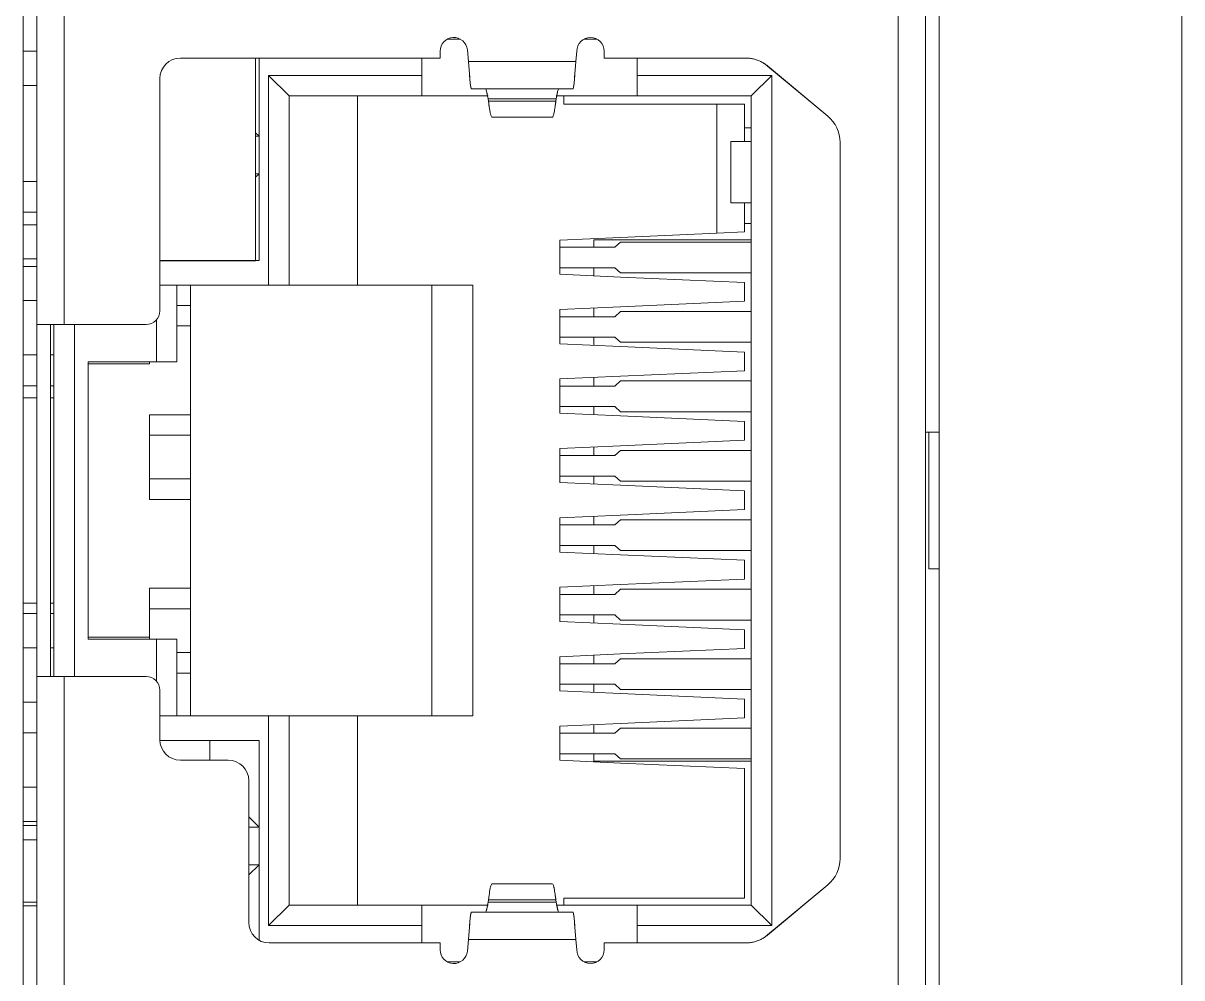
# Model space of a CAD drawing. Header units: millimetres. Extents: x 0 to 900, y 0 to 297.
# Drawn here: x 707.22 to 709.339, y 141.684 to 143.43 of the extents above; entities that cross this region are included whole.
import ezdxf

# ---------------------------------------------------------------- set-up
doc = ezdxf.new("R2010")
doc.units = ezdxf.units.MM

# ---------------------------------------------------------------- blocks, each defined once
blk = doc.blocks.new('DVS-005R00')
at = {"color": 7, "linetype": 'Continuous', "lineweight": 0}
for p, q in [((24.7, 111.5), (24.7, 3.5)), ((7.75, 13.55), (7.75, 72.45)), ((21.15, 72.45), (21.15, 13.55)), ((20.55, 14.25), (20.55, 71.75)), ((20.55, 14.25), (20.55, 71.75)), ((20.95, 71.75), (20.95, 14.25)), ((20.95, 71.75), (20.95, 14.25)), ((7.95, 38.59), (7.95, 47.41)), ((7.95, 38.59), (7.95, 47.41)), ((8.35, 47.41), (8.35, 38.59)), ((8.35, 47.41), (8.35, 38.59)), ((14.144, 42.765), (13.954, 42.765)), ((14.144, 42.765), (13.954, 42.765)), ((16.144, 42.765), (15.955, 42.765)), ((16.144, 42.765), (15.955, 42.765)), ((7.75, 42.59), (7.95, 42.59)), ((7.75, 42.59), (7.95, 42.59)), ((13.849, 42.59), (13.849, 42.49)), ((13.849, 42.59), (13.849, 42.49)), ((14.265, 42.44), (14.249, 42.609)), ((14.265, 42.44), (14.249, 42.609)), ((15.849, 42.59), (15.835, 42.44)), ((15.849, 42.59), (15.835, 42.44)), ((16.249, 42.49), (16.249, 42.59)), ((16.249, 42.49), (16.249, 42.59)), ((13.849, 42.49), (10.05, 42.49)), ((13.849, 42.49), (10.05, 42.49)), ((11.15, 42.49), (11.15, 39.525)), ((11.15, 42.49), (11.15, 39.525)), ((11.2, 39.525), (11.2, 42.49)), ((11.2, 39.525), (11.2, 42.49)), ((13.58, 42.49), (13.58, 42.235)), ((13.58, 42.49), (13.58, 42.235)), ((14.265, 42.44), (14.269, 42.378)), ((14.265, 42.44), (15.835, 42.44)), ((14.269, 42.378), (14.265, 42.44)), ((14.265, 42.44), (15.835, 42.44)), ((14.269, 42.378), (14.282, 42.205)), ((14.278, 42.259), (14.269, 42.378)), ((15.831, 42.378), (15.817, 42.205)), ((15.822, 42.26), (15.831, 42.378)), ((15.831, 42.378), (15.835, 42.44)), ((15.835, 42.44), (15.831, 42.378)), ((18.317, 42.49), (16.249, 42.49)), ((18.319, 42.49), (16.249, 42.49)), ((16.73, 42.235), (16.73, 42.49)), ((16.73, 42.235), (16.73, 42.49)), ((11.34, 42.235), (13.58, 42.235)), ((11.64, 41.935), (11.34, 42.235)), ((11.34, 39.165), (11.34, 42.235)), ((13.58, 42.235), (11.34, 42.235)), ((11.34, 42.235), (11.34, 39.165)), ((11.64, 41.935), (11.34, 42.235)), ((13.58, 41.935), (13.58, 42.235)), ((13.58, 41.935), (13.58, 42.235)), ((16.73, 42.235), (16.73, 41.935)), ((16.73, 42.235), (18.7, 42.235)), ((16.73, 42.235), (16.73, 41.935)), ((18.7, 42.235), (16.73, 42.235)), ((18.7, 42.235), (18.4, 41.935)), ((18.4, 41.935), (18.7, 42.235)), ((19.52, 41.64), (18.639, 42.374)), ((19.52, 41.64), (18.64, 42.373)), ((18.7, 42.235), (18.7, 29.795)), ((18.7, 29.795), (18.7, 42.235)), ((7.95, 42.09), (7.75, 42.09)), ((7.75, 42.09), (7.95, 42.09)), ((9.75, 42.19), (9.75, 38.79)), ((9.75, 42.19), (9.75, 38.79)), ((14.305, 42.045), (14.309, 42.04)), ((14.309, 42.04), (14.305, 42.045)), ((15.791, 42.04), (14.309, 42.04)), ((15.791, 42.04), (14.309, 42.04)), ((15.791, 42.04), (15.795, 42.045)), ((15.795, 42.045), (15.791, 42.04)), ((13.58, 41.935), (11.64, 41.935)), ((11.64, 41.935), (11.64, 39.165)), ((11.64, 41.935), (13.58, 41.935)), ((11.64, 41.935), (11.64, 39.165)), ((12.64, 41.935), (12.64, 39.165)), ((12.64, 41.935), (12.64, 39.165)), ((13.58, 41.935), (14.553, 41.935)), ((13.58, 41.935), (14.553, 41.935)), ((14.518, 42.032), (14.523, 42.023)), ((14.523, 42.023), (14.518, 42.032)), ((14.523, 42.023), (14.53, 42.002)), ((14.545, 41.937), (14.523, 42.023)), ((14.53, 42.002), (14.538, 41.973)), ((14.538, 41.973), (14.545, 41.937)), ((14.545, 41.937), (14.553, 41.894)), ((14.553, 41.894), (14.545, 41.937)), ((14.553, 41.894), (14.557, 41.858)), ((15.547, 41.894), (14.553, 41.894)), ((14.557, 41.858), (14.553, 41.894)), ((15.547, 41.894), (14.553, 41.894)), ((15.542, 41.858), (15.547, 41.894)), ((15.547, 41.894), (15.542, 41.858)), ((15.547, 41.894), (15.555, 41.937)), ((15.547, 41.935), (16.73, 41.935)), ((15.547, 41.935), (16.73, 41.935)), ((15.555, 41.937), (15.562, 41.973)), ((15.562, 41.973), (15.569, 42.002)), ((15.569, 42.002), (15.577, 42.023)), ((15.577, 42.023), (15.582, 42.032)), ((15.582, 42.032), (15.577, 42.023)), ((15.658, 41.915), (15.658, 41.935)), ((15.658, 41.915), (15.658, 41.935)), ((15.658, 41.915), (15.658, 41.815)), ((15.658, 41.915), (15.658, 41.815)), ((18.4, 41.935), (16.73, 41.935)), ((16.73, 41.935), (18.4, 41.935)), ((18.4, 30.095), (18.4, 41.935)), ((18.4, 41.935), (18.4, 30.095)), ((14.557, 41.858), (14.567, 41.785)), ((14.557, 41.858), (15.542, 41.858)), ((14.557, 41.858), (15.542, 41.858)), ((14.57, 41.758), (14.576, 41.723)), ((14.576, 41.723), (14.57, 41.758)), ((14.576, 41.723), (14.581, 41.696)), ((14.581, 41.696), (14.576, 41.723)), ((15.524, 41.723), (15.529, 41.759)), ((15.529, 41.759), (15.524, 41.723)), ((15.542, 41.858), (15.533, 41.784)), ((15.658, 41.815), (17.9, 41.815)), ((15.658, 41.815), (17.9, 41.815)), ((18.3, 41.815), (17.9, 41.815)), ((17.9, 41.815), (17.9, 39.928)), ((17.9, 41.815), (18.3, 41.815)), ((17.9, 41.815), (17.9, 39.928)), ((18.3, 41.27), (18.3, 41.815)), ((18.3, 41.815), (18.3, 41.27)), ((14.586, 41.675), (14.592, 41.652)), ((14.592, 41.652), (14.586, 41.675)), ((14.592, 41.652), (14.595, 41.643)), ((14.595, 41.643), (14.592, 41.652)), ((14.595, 41.643), (14.605, 41.626)), ((14.605, 41.626), (14.595, 41.643)), ((14.605, 41.626), (14.609, 41.624)), ((14.609, 41.624), (14.605, 41.626)), ((15.49, 41.624), (14.609, 41.624)), ((15.49, 41.624), (14.609, 41.624)), ((15.49, 41.624), (15.495, 41.626)), ((15.495, 41.626), (15.49, 41.624)), ((15.495, 41.626), (15.497, 41.628)), ((15.497, 41.628), (15.495, 41.626)), ((15.497, 41.628), (15.505, 41.643)), ((15.505, 41.643), (15.497, 41.628)), ((15.505, 41.643), (15.509, 41.654)), ((15.509, 41.654), (15.505, 41.643)), ((15.509, 41.654), (15.514, 41.675)), ((15.514, 41.675), (15.509, 41.654)), ((15.514, 41.675), (15.519, 41.697)), ((15.519, 41.697), (15.514, 41.675)), ((11.2, 41.345), (11.15, 41.395)), ((11.15, 41.395), (11.2, 41.345)), ((18.4, 41.47), (18.3, 41.47)), ((18.4, 41.47), (18.3, 41.47)), ((11.2, 41.345), (11.15, 41.345)), ((11.2, 41.345), (11.15, 41.345)), ((18.4, 41.27), (18.1, 41.27)), ((18.1, 40.37), (18.1, 41.27)), ((18.1, 40.37), (18.1, 41.27)), ((18.4, 41.27), (18.1, 41.27)), ((19.7, 30.774), (19.7, 41.256)), ((19.7, 30.774), (19.7, 41.256)), ((7.95, 40.685), (7.75, 40.685)), ((7.75, 40.685), (7.95, 40.685)), ((11.15, 40.795), (11.2, 40.795)), ((11.15, 40.745), (11.2, 40.795)), ((11.15, 40.745), (11.2, 40.795)), ((11.15, 40.795), (11.2, 40.795)), ((18.1, 40.37), (18.4, 40.37)), ((18.1, 40.37), (18.4, 40.37)), ((18.3, 39.946), (18.3, 40.37)), ((18.3, 40.37), (18.3, 39.946)), ((7.75, 40.235), (7.95, 40.235)), ((7.95, 40.235), (7.75, 40.235)), ((7.75, 40.05), (7.95, 40.05)), ((7.95, 40.05), (7.75, 40.05)), ((18.3, 40.07), (18.4, 40.07)), ((18.3, 40.07), (18.4, 40.07)), ((16.487, 39.865), (15.6, 39.825)), ((16.487, 39.865), (15.6, 39.825)), ((17.9, 39.928), (16.487, 39.865)), ((17.9, 39.928), (16.487, 39.865)), ((18.3, 39.946), (17.9, 39.928)), ((18.3, 39.946), (17.9, 39.928)), ((15.6, 39.825), (15.6, 39.721)), ((15.6, 39.825), (15.6, 39.721)), ((15.6, 39.721), (16.407, 39.721)), ((15.6, 39.721), (15.6, 39.421)), ((15.6, 39.721), (16.407, 39.721)), ((15.6, 39.721), (15.6, 39.421)), ((16.49, 39.831), (16.1, 39.831)), ((16.1, 39.831), (16.1, 39.721)), ((16.49, 39.831), (16.1, 39.831)), ((16.1, 39.831), (16.1, 39.721)), ((16.407, 39.721), (16.49, 39.796)), ((16.407, 39.721), (16.49, 39.796)), ((18.4, 39.831), (16.49, 39.831)), ((18.4, 39.831), (16.49, 39.831)), ((16.49, 39.796), (18.4, 39.796)), ((18.4, 39.796), (16.49, 39.796)), ((7.95, 39.55), (7.75, 39.55)), ((7.75, 39.55), (7.95, 39.55)), ((9.75, 39.525), (11.15, 39.525)), ((11.15, 39.52), (9.75, 39.52)), ((11.15, 39.525), (11.15, 39.52)), ((11.15, 39.525), (11.2, 39.525)), ((11.15, 39.525), (11.2, 39.525)), ((7.95, 39.44), (7.75, 39.44)), ((7.75, 39.44), (7.95, 39.44)), ((16.407, 39.421), (15.6, 39.421)), ((15.6, 39.421), (15.6, 39.325)), ((16.407, 39.421), (15.6, 39.421)), ((15.6, 39.421), (15.6, 39.325)), ((15.6, 39.325), (16.488, 39.285)), ((15.6, 39.325), (16.488, 39.285)), ((16.1, 39.421), (16.1, 39.303)), ((16.1, 39.421), (16.1, 39.303)), ((16.49, 39.346), (16.407, 39.421)), ((16.49, 39.346), (16.407, 39.421)), ((18.4, 39.346), (16.49, 39.346)), ((16.49, 39.346), (18.4, 39.346)), ((11.34, 39.165), (9.75, 39.165)), ((11.34, 39.165), (9.75, 39.165)), ((10, 39.165), (10, 38.045)), ((10, 38.045), (10, 39.165)), ((10.2, 39.165), (10.2, 32.865)), ((10.2, 39.165), (10.2, 32.865)), ((11.34, 39.165), (11.64, 39.165)), ((11.34, 39.165), (11.64, 39.165)), ((11.64, 39.165), (12.64, 39.165)), ((11.64, 39.165), (12.64, 39.165)), ((14.33, 39.165), (12.64, 39.165)), ((14.33, 39.165), (12.64, 39.165)), ((13.73, 32.865), (13.73, 39.165)), ((13.73, 32.865), (13.73, 39.165)), ((14.33, 39.165), (14.33, 32.865)), ((14.33, 32.865), (14.33, 39.165)), ((16.488, 39.285), (18.3, 39.204)), ((16.488, 39.285), (18.3, 39.204)), ((18.3, 38.93), (18.3, 39.204)), ((18.3, 39.204), (18.3, 38.93)), ((7.75, 38.94), (7.95, 38.94)), ((7.95, 38.94), (7.75, 38.94)), ((10, 38.87), (10.2, 38.87)), ((10, 38.87), (10.2, 38.87)), ((16.487, 38.849), (15.6, 38.809)), ((16.487, 38.849), (15.6, 38.809)), ((16.1, 38.831), (16.1, 38.705)), ((16.1, 38.831), (16.1, 38.705)), ((18.3, 38.93), (16.487, 38.849)), ((18.3, 38.93), (16.487, 38.849)), ((9.7, 38.045), (9.7, 38.659)), ((9.7, 38.659), (9.7, 38.045)), ((15.6, 38.809), (15.6, 38.705)), ((15.6, 38.809), (15.6, 38.705)), ((15.6, 38.705), (16.407, 38.705)), ((15.6, 38.705), (15.6, 38.405)), ((15.6, 38.705), (16.407, 38.705)), ((15.6, 38.705), (15.6, 38.405)), ((16.407, 38.705), (16.49, 38.78)), ((16.407, 38.705), (16.49, 38.78)), ((16.49, 38.78), (18.4, 38.78)), ((18.4, 38.78), (16.49, 38.78)), ((7.95, 38.59), (8.168, 38.59)), ((7.95, 38.59), (7.95, 33.44)), ((7.95, 38.59), (7.95, 33.44)), ((7.95, 38.59), (8.168, 38.59)), ((8.15, 33.44), (8.15, 38.59)), ((8.15, 33.44), (8.15, 38.59)), ((8.168, 38.59), (8.35, 38.59)), ((8.168, 38.59), (8.35, 38.59)), ((8.2, 33.44), (8.2, 38.59)), ((8.2, 38.59), (8.2, 33.44)), ((9.55, 38.59), (8.35, 38.59)), ((9.55, 38.59), (8.35, 38.59)), ((8.5, 38.59), (8.5, 33.44)), ((8.5, 33.44), (8.5, 38.59)), ((10.2, 38.57), (10, 38.57)), ((10.2, 38.57), (10, 38.57)), ((16.407, 38.405), (15.6, 38.405)), ((15.6, 38.405), (15.6, 38.309)), ((16.407, 38.405), (15.6, 38.405)), ((15.6, 38.405), (15.6, 38.309)), ((15.6, 38.309), (16.488, 38.269)), ((15.6, 38.309), (16.488, 38.269)), ((16.1, 38.405), (16.1, 38.287)), ((16.1, 38.405), (16.1, 38.287)), ((16.49, 38.33), (16.407, 38.405)), ((16.49, 38.33), (16.407, 38.405)), ((18.4, 38.33), (16.49, 38.33)), ((16.49, 38.33), (18.4, 38.33)), ((7.95, 38.145), (7.75, 38.145)), ((7.75, 38.145), (7.95, 38.145)), ((8.2, 38.145), (8.15, 38.145)), ((8.15, 38.145), (8.2, 38.145)), ((16.488, 38.269), (18.3, 38.188)), ((16.488, 38.269), (18.3, 38.188)), ((18.3, 37.914), (18.3, 38.188)), ((18.3, 38.188), (18.3, 37.914)), ((9.7, 38.045), (8.7, 38.045)), ((8.7, 38.045), (8.7, 33.985)), ((8.7, 33.985), (8.7, 38.045)), ((9.7, 38.045), (8.7, 38.045)), ((8.704, 38.015), (9.6, 38.015)), ((9.6, 38.015), (8.704, 38.015)), ((9.6, 38.015), (9.6, 38.045)), ((9.6, 38.015), (9.6, 38.045)), ((9.7, 38.045), (10, 38.045)), ((9.7, 38.045), (10, 38.045)), ((16.487, 37.833), (15.6, 37.793)), ((16.487, 37.833), (15.6, 37.793)), ((16.1, 37.815), (16.1, 37.689)), ((16.1, 37.815), (16.1, 37.689)), ((18.3, 37.914), (16.487, 37.833)), ((18.3, 37.914), (16.487, 37.833)), ((7.75, 37.695), (7.95, 37.695)), ((7.95, 37.695), (7.75, 37.695)), ((8.15, 37.695), (8.2, 37.695)), ((8.2, 37.695), (8.15, 37.695)), ((15.6, 37.793), (15.6, 37.689)), ((15.6, 37.793), (15.6, 37.689)), ((15.6, 37.689), (16.407, 37.689)), ((15.6, 37.689), (15.6, 37.389)), ((15.6, 37.689), (16.407, 37.689)), ((15.6, 37.689), (15.6, 37.389)), ((16.407, 37.689), (16.49, 37.764)), ((16.407, 37.689), (16.49, 37.764)), ((16.49, 37.764), (18.4, 37.764)), ((18.4, 37.764), (16.49, 37.764)), ((7.75, 37.515), (7.95, 37.515)), ((7.95, 37.515), (7.75, 37.515)), ((8.15, 37.515), (8.2, 37.515)), ((8.2, 37.515), (8.15, 37.515)), ((16.407, 37.389), (15.6, 37.389)), ((15.6, 37.389), (15.6, 37.293)), ((16.407, 37.389), (15.6, 37.389)), ((15.6, 37.389), (15.6, 37.293)), ((15.6, 37.293), (16.488, 37.253)), ((15.6, 37.293), (16.488, 37.253)), ((16.1, 37.389), (16.1, 37.271)), ((16.1, 37.389), (16.1, 37.271)), ((16.49, 37.314), (16.407, 37.389)), ((16.49, 37.314), (16.407, 37.389)), ((18.4, 37.314), (16.49, 37.314)), ((16.49, 37.314), (18.4, 37.314)), ((9.6, 37.27), (9.6, 36.03)), ((9.6, 37.27), (10.2, 37.27)), ((9.6, 37.27), (9.6, 36.03)), ((10.2, 37.27), (9.6, 37.27)), ((16.488, 37.253), (18.3, 37.172)), ((16.488, 37.253), (18.3, 37.172)), ((18.3, 36.898), (18.3, 37.172)), ((18.3, 37.172), (18.3, 36.898)), ((10.2, 36.97), (9.6, 36.97)), ((9.6, 36.97), (10.2, 36.97)), ((20.997, 37.015), (20.95, 37.015)), ((20.997, 37.015), (21.15, 37.015)), ((20.997, 37.015), (20.997, 35.015)), ((16.487, 36.817), (15.6, 36.777)), ((16.487, 36.817), (15.6, 36.777)), ((16.1, 36.799), (16.1, 36.673)), ((16.1, 36.799), (16.1, 36.673)), ((18.3, 36.898), (16.487, 36.817)), ((18.3, 36.898), (16.487, 36.817)), ((15.6, 36.777), (15.6, 36.673)), ((15.6, 36.777), (15.6, 36.673)), ((15.6, 36.673), (16.407, 36.673)), ((15.6, 36.673), (15.6, 36.373)), ((15.6, 36.673), (16.407, 36.673)), ((15.6, 36.673), (15.6, 36.373)), ((16.407, 36.673), (16.49, 36.748)), ((16.407, 36.673), (16.49, 36.748)), ((16.49, 36.748), (18.4, 36.748)), ((18.4, 36.748), (16.49, 36.748)), ((9.6, 36.33), (10.2, 36.33)), ((9.6, 36.33), (10.2, 36.33)), ((16.407, 36.373), (15.6, 36.373)), ((15.6, 36.373), (15.6, 36.277)), ((16.407, 36.373), (15.6, 36.373)), ((15.6, 36.373), (15.6, 36.277)), ((15.6, 36.277), (16.488, 36.237)), ((15.6, 36.277), (16.488, 36.237)), ((16.1, 36.373), (16.1, 36.255)), ((16.1, 36.373), (16.1, 36.255)), ((16.49, 36.298), (16.407, 36.373)), ((16.49, 36.298), (16.407, 36.373)), ((18.4, 36.298), (16.49, 36.298)), ((16.49, 36.298), (18.4, 36.298)), ((16.488, 36.237), (18.3, 36.156)), ((16.488, 36.237), (18.3, 36.156)), ((18.3, 35.882), (18.3, 36.156)), ((18.3, 36.156), (18.3, 35.882)), ((10.2, 36.03), (9.6, 36.03)), ((9.6, 36.03), (10.2, 36.03)), ((16.487, 35.801), (15.6, 35.761)), ((16.487, 35.801), (15.6, 35.761)), ((16.1, 35.783), (16.1, 35.657)), ((16.1, 35.783), (16.1, 35.657)), ((18.3, 35.882), (16.487, 35.801)), ((18.3, 35.882), (16.487, 35.801)), ((15.6, 35.761), (15.6, 35.657)), ((15.6, 35.761), (15.6, 35.657)), ((15.6, 35.657), (16.407, 35.657)), ((15.6, 35.657), (15.6, 35.357)), ((16.407, 35.657), (15.6, 35.657)), ((15.6, 35.657), (15.6, 35.357)), ((16.407, 35.657), (16.49, 35.732)), ((16.407, 35.657), (16.49, 35.732)), ((16.49, 35.732), (18.4, 35.732)), ((18.4, 35.732), (16.49, 35.732)), ((16.407, 35.357), (15.6, 35.357)), ((15.6, 35.357), (15.6, 35.261)), ((16.407, 35.357), (15.6, 35.357)), ((15.6, 35.357), (15.6, 35.261)), ((15.6, 35.261), (16.488, 35.221)), ((15.6, 35.261), (16.488, 35.221)), ((16.1, 35.357), (16.1, 35.239)), ((16.1, 35.357), (16.1, 35.239)), ((16.49, 35.282), (16.407, 35.357)), ((16.49, 35.282), (16.407, 35.357)), ((18.4, 35.282), (16.49, 35.282)), ((16.49, 35.282), (18.4, 35.282)), ((16.488, 35.221), (18.3, 35.14)), ((16.488, 35.221), (18.3, 35.14)), ((18.3, 34.866), (18.3, 35.14)), ((18.3, 35.14), (18.3, 34.866)), ((21.15, 35.015), (20.997, 35.015)), ((16.487, 34.785), (15.6, 34.745)), ((16.487, 34.785), (15.6, 34.745)), ((16.1, 34.767), (16.1, 34.641)), ((16.1, 34.767), (16.1, 34.641)), ((18.3, 34.866), (16.487, 34.785)), ((18.3, 34.866), (16.487, 34.785)), ((9.6, 34.73), (9.6, 34.015)), ((9.6, 34.73), (10.2, 34.73)), ((9.6, 34.73), (9.6, 34.015)), ((10.2, 34.73), (9.6, 34.73)), ((15.6, 34.745), (15.6, 34.641)), ((15.6, 34.745), (15.6, 34.641)), ((15.6, 34.641), (16.407, 34.641)), ((15.6, 34.641), (15.6, 34.341)), ((15.6, 34.641), (16.407, 34.641)), ((15.6, 34.641), (15.6, 34.341)), ((16.407, 34.641), (16.49, 34.716)), ((16.407, 34.641), (16.49, 34.716)), ((16.49, 34.716), (18.4, 34.716)), ((18.4, 34.716), (16.49, 34.716)), ((7.75, 34.515), (7.95, 34.515)), ((7.95, 34.515), (7.75, 34.515)), ((8.15, 34.515), (8.2, 34.515)), ((8.2, 34.515), (8.15, 34.515)), ((10.2, 34.43), (9.6, 34.43)), ((10.2, 34.43), (9.6, 34.43)), ((7.95, 34.36), (7.75, 34.36)), ((7.75, 34.36), (7.95, 34.36)), ((8.2, 34.36), (8.15, 34.36)), ((8.15, 34.36), (8.2, 34.36)), ((16.407, 34.341), (15.6, 34.341)), ((15.6, 34.341), (15.6, 34.245)), ((16.407, 34.341), (15.6, 34.341)), ((15.6, 34.341), (15.6, 34.245)), ((15.6, 34.245), (16.488, 34.205)), ((15.6, 34.245), (16.488, 34.205)), ((16.1, 34.341), (16.1, 34.223)), ((16.1, 34.341), (16.1, 34.223)), ((16.49, 34.266), (16.407, 34.341)), ((16.49, 34.266), (16.407, 34.341)), ((18.4, 34.266), (16.49, 34.266)), ((16.49, 34.266), (18.4, 34.266)), ((16.488, 34.205), (18.3, 34.124)), ((16.488, 34.205), (18.3, 34.124)), ((18.3, 33.85), (18.3, 34.124)), ((18.3, 34.124), (18.3, 33.85)), ((8.7, 33.985), (9.7, 33.985)), ((8.7, 33.985), (9.7, 33.985)), ((8.704, 34.015), (9.6, 34.015)), ((9.6, 34.015), (8.704, 34.015)), ((9.6, 33.985), (9.6, 34.015)), ((9.6, 33.985), (9.6, 34.015)), ((10, 33.985), (9.7, 33.985)), ((9.7, 33.371), (9.7, 33.985)), ((10, 33.985), (9.7, 33.985)), ((9.7, 33.985), (9.7, 33.371)), ((10, 33.985), (10, 32.865)), ((10, 33.985), (10, 32.865)), ((7.75, 33.86), (7.95, 33.86)), ((7.95, 33.86), (7.75, 33.86)), ((8.15, 33.86), (8.2, 33.86)), ((8.2, 33.86), (8.15, 33.86)), ((10, 33.79), (10.2, 33.79)), ((10.2, 33.79), (10, 33.79)), ((16.487, 33.769), (15.6, 33.729)), ((16.487, 33.769), (15.6, 33.729)), ((16.1, 33.751), (16.1, 33.625)), ((16.1, 33.751), (16.1, 33.625)), ((18.3, 33.85), (16.487, 33.769)), ((18.3, 33.85), (16.487, 33.769)), ((15.6, 33.729), (15.6, 33.625)), ((15.6, 33.729), (15.6, 33.625)), ((15.6, 33.625), (16.407, 33.625)), ((15.6, 33.625), (15.6, 33.325)), ((15.6, 33.625), (16.407, 33.625)), ((15.6, 33.625), (15.6, 33.325)), ((16.407, 33.625), (16.49, 33.7)), ((16.407, 33.625), (16.49, 33.7)), ((16.49, 33.7), (18.4, 33.7)), ((18.4, 33.7), (16.49, 33.7)), ((7.955, 33.44), (7.95, 33.44)), ((7.95, 24.62), (7.95, 33.44)), ((7.95, 24.62), (7.95, 33.44)), ((7.955, 33.44), (7.95, 33.44)), ((7.97, 33.44), (7.955, 33.44)), ((7.97, 33.44), (7.955, 33.44)), ((7.994, 33.44), (7.97, 33.44)), ((7.994, 33.44), (7.97, 33.44)), ((8.027, 33.44), (7.994, 33.44)), ((8.027, 33.44), (7.994, 33.44)), ((8.067, 33.44), (8.027, 33.44)), ((8.067, 33.44), (8.027, 33.44)), ((8.115, 33.44), (8.067, 33.44)), ((8.115, 33.44), (8.067, 33.44)), ((8.168, 33.44), (8.115, 33.44)), ((8.168, 33.44), (8.115, 33.44)), ((8.226, 33.44), (8.168, 33.44)), ((8.226, 33.44), (8.168, 33.44)), ((8.286, 33.44), (8.226, 33.44)), ((8.286, 33.44), (8.226, 33.44)), ((8.35, 33.44), (8.286, 33.44)), ((8.35, 33.44), (8.286, 33.44)), ((9.55, 33.44), (8.35, 33.44)), ((8.35, 33.44), (8.35, 24.62)), ((8.35, 33.44), (9.55, 33.44)), ((8.35, 33.44), (8.35, 24.62)), ((10.2, 33.49), (10, 33.49)), ((10.2, 33.49), (10, 33.49)), ((9.75, 33.24), (9.75, 32.515)), ((9.75, 33.24), (9.75, 32.515)), ((16.407, 33.325), (15.6, 33.325)), ((15.6, 33.325), (15.6, 33.229)), ((16.407, 33.325), (15.6, 33.325)), ((15.6, 33.325), (15.6, 33.229)), ((15.6, 33.229), (16.488, 33.189)), ((15.6, 33.229), (16.488, 33.189)), ((16.1, 33.325), (16.1, 33.207)), ((16.1, 33.325), (16.1, 33.207)), ((16.49, 33.25), (16.407, 33.325)), ((16.49, 33.25), (16.407, 33.325)), ((18.4, 33.25), (16.49, 33.25)), ((16.49, 33.25), (18.4, 33.25)), ((7.95, 33.065), (7.75, 33.065)), ((7.75, 33.065), (7.95, 33.065)), ((16.488, 33.189), (18.3, 33.108)), ((16.488, 33.189), (18.3, 33.108)), ((18.3, 32.834), (18.3, 33.108)), ((18.3, 33.108), (18.3, 32.834)), ((9.75, 32.865), (11.34, 32.865)), ((9.75, 32.865), (11.34, 32.865)), ((11.64, 32.865), (11.34, 32.865)), ((11.34, 29.795), (11.34, 32.865)), ((11.64, 32.865), (11.34, 32.865)), ((11.34, 32.865), (11.34, 29.795)), ((12.64, 32.865), (11.64, 32.865)), ((11.64, 32.865), (11.64, 30.095)), ((11.64, 30.095), (11.64, 32.865)), ((12.64, 32.865), (11.64, 32.865)), ((12.64, 32.865), (14.33, 32.865)), ((12.64, 32.865), (12.64, 30.095)), ((12.64, 30.095), (12.64, 32.865)), ((12.64, 32.865), (14.33, 32.865)), ((16.487, 32.753), (15.6, 32.713)), ((16.487, 32.753), (15.6, 32.713)), ((16.1, 32.735), (16.1, 32.609)), ((16.1, 32.735), (16.1, 32.609)), ((18.3, 32.834), (16.487, 32.753)), ((18.3, 32.834), (16.487, 32.753)), ((7.75, 32.615), (7.95, 32.615)), ((7.95, 32.615), (7.75, 32.615)), ((15.6, 32.713), (15.6, 32.609)), ((15.6, 32.713), (15.6, 32.609)), ((15.6, 32.609), (16.407, 32.609)), ((15.6, 32.609), (15.6, 32.309)), ((15.6, 32.609), (16.407, 32.609)), ((15.6, 32.609), (15.6, 32.309)), ((16.407, 32.609), (16.49, 32.684)), ((16.407, 32.609), (16.49, 32.684)), ((16.49, 32.684), (18.4, 32.684)), ((18.4, 32.684), (16.49, 32.684)), ((11.2, 32.505), (9.75, 32.505)), ((11.2, 32.505), (9.75, 32.505)), ((10.48, 32.215), (10.48, 32.505)), ((10.48, 32.505), (10.48, 32.215)), ((11.2, 29.582), (11.2, 32.505)), ((11.2, 29.582), (11.2, 32.505)), ((10.05, 32.215), (10.75, 32.215)), ((10.75, 32.215), (10.05, 32.215)), ((16.407, 32.309), (15.6, 32.309)), ((15.6, 32.309), (15.6, 32.213)), ((16.407, 32.309), (15.6, 32.309)), ((15.6, 32.309), (15.6, 32.213)), ((15.6, 32.213), (16.488, 32.173)), ((15.6, 32.213), (16.488, 32.173)), ((16.1, 32.309), (16.1, 32.199)), ((16.1, 32.309), (16.1, 32.199)), ((16.49, 32.234), (16.407, 32.309)), ((16.49, 32.234), (16.407, 32.309)), ((18.4, 32.234), (16.49, 32.234)), ((16.49, 32.234), (18.4, 32.234)), ((16.1, 32.199), (16.49, 32.199)), ((16.1, 32.199), (16.49, 32.199)), ((16.488, 32.173), (18.3, 32.092)), ((16.488, 32.173), (18.3, 32.092)), ((16.49, 32.199), (18.4, 32.199)), ((16.49, 32.199), (18.4, 32.199)), ((18.3, 30.195), (18.3, 32.092)), ((18.3, 32.092), (18.3, 30.195)), ((11.05, 31.915), (11.05, 29.84)), ((11.05, 29.84), (11.05, 31.915)), ((7.95, 31.82), (7.75, 31.82)), ((7.75, 31.82), (7.95, 31.82)), ((11.2, 31.235), (11.05, 31.385)), ((11.05, 31.385), (11.2, 31.235)), ((7.75, 31.32), (7.95, 31.32)), ((7.95, 31.32), (7.75, 31.32)), ((7.95, 31.26), (7.75, 31.26)), ((11.2, 31.235), (11.05, 31.235)), ((11.2, 31.235), (11.05, 31.235)), ((7.95, 31.05), (7.75, 31.05)), ((11.2, 30.685), (11.05, 30.535)), ((11.05, 30.685), (11.2, 30.685)), ((11.05, 30.535), (11.2, 30.685)), ((11.05, 30.685), (11.2, 30.685)), ((14.601, 30.399), (14.609, 30.406)), ((14.601, 30.399), (14.609, 30.406)), ((14.609, 30.406), (14.609, 30.406)), ((14.609, 30.406), (15.49, 30.406)), ((14.609, 30.406), (15.49, 30.406)), ((15.499, 30.399), (15.49, 30.406)), ((15.49, 30.406), (15.499, 30.399)), ((15.503, 30.391), (15.499, 30.399)), ((15.499, 30.399), (15.503, 30.391)), ((15.508, 30.379), (15.503, 30.391)), ((15.503, 30.391), (15.508, 30.379)), ((15.513, 30.359), (15.508, 30.379)), ((15.508, 30.379), (15.513, 30.359)), ((15.522, 30.315), (15.516, 30.345)), ((15.516, 30.345), (15.522, 30.315)), ((18.639, 29.656), (19.52, 30.39)), ((18.64, 29.657), (19.52, 30.39)), ((14.557, 30.172), (14.553, 30.136)), ((14.553, 30.136), (14.557, 30.172)), ((14.557, 30.172), (14.566, 30.241)), ((14.557, 30.172), (14.566, 30.241)), ((15.542, 30.172), (14.557, 30.172)), ((15.542, 30.172), (14.557, 30.172)), ((15.532, 30.256), (15.525, 30.299)), ((15.525, 30.299), (15.532, 30.256)), ((15.542, 30.172), (15.534, 30.24)), ((15.547, 30.136), (15.542, 30.172)), ((15.542, 30.172), (15.547, 30.136)), ((18.3, 30.195), (15.658, 30.195)), ((15.658, 30.195), (15.658, 30.115)), ((15.658, 30.195), (15.658, 30.115)), ((18.3, 30.195), (15.658, 30.195)), ((7.95, 30.136), (7.75, 30.136)), ((7.95, 30.085), (7.75, 30.085)), ((11.34, 29.795), (11.64, 30.095)), ((11.64, 30.095), (11.34, 29.795)), ((11.64, 30.095), (13.58, 30.095)), ((13.58, 30.095), (11.64, 30.095)), ((13.58, 29.795), (13.58, 30.095)), ((14.553, 30.095), (13.58, 30.095)), ((13.58, 29.795), (13.58, 30.095)), ((14.553, 30.095), (13.58, 30.095)), ((14.523, 30.007), (14.518, 29.998)), ((14.518, 29.998), (14.523, 30.007)), ((14.53, 30.028), (14.523, 30.007)), ((14.538, 30.057), (14.53, 30.028)), ((14.545, 30.093), (14.538, 30.057)), ((14.553, 30.136), (14.545, 30.093)), ((14.553, 30.136), (15.547, 30.136)), ((14.553, 30.136), (15.547, 30.136)), ((15.555, 30.093), (15.547, 30.136)), ((15.547, 30.136), (15.555, 30.093)), ((16.73, 30.095), (15.547, 30.095)), ((16.73, 30.095), (15.547, 30.095)), ((15.562, 30.057), (15.555, 30.093)), ((15.555, 30.093), (15.577, 30.007)), ((15.569, 30.028), (15.562, 30.057)), ((15.577, 30.007), (15.569, 30.028)), ((15.582, 29.998), (15.577, 30.007)), ((15.577, 30.007), (15.582, 29.998)), ((15.658, 30.115), (15.658, 30.095)), ((15.658, 30.115), (15.658, 30.095)), ((16.73, 30.095), (16.73, 29.795)), ((16.73, 30.095), (18.4, 30.095)), ((16.73, 30.095), (16.73, 29.795)), ((18.4, 30.095), (16.73, 30.095)), ((18.7, 29.795), (18.4, 30.095)), ((18.7, 29.795), (18.4, 30.095)), ((14.309, 29.99), (14.305, 29.985)), ((14.305, 29.985), (14.309, 29.99)), ((14.309, 29.99), (15.791, 29.99)), ((14.309, 29.99), (15.791, 29.99)), ((15.795, 29.985), (15.791, 29.99)), ((15.791, 29.99), (15.795, 29.985)), ((13.58, 29.795), (11.34, 29.795)), ((11.34, 29.795), (13.58, 29.795)), ((13.58, 29.795), (13.58, 29.54)), ((13.58, 29.795), (13.58, 29.54)), ((14.269, 29.652), (14.282, 29.825)), ((14.278, 29.77), (14.269, 29.652)), ((15.831, 29.652), (15.817, 29.825)), ((15.822, 29.771), (15.831, 29.652)), ((16.73, 29.54), (16.73, 29.795)), ((18.7, 29.795), (16.73, 29.795)), ((16.73, 29.54), (16.73, 29.795)), ((16.73, 29.795), (18.7, 29.795)), ((11.35, 29.54), (13.849, 29.54)), ((11.35, 29.54), (13.849, 29.54)), ((13.849, 29.54), (13.849, 29.44)), ((13.849, 29.54), (13.849, 29.44)), ((14.249, 29.421), (14.265, 29.59)), ((14.249, 29.421), (14.265, 29.59)), ((14.269, 29.652), (14.265, 29.59)), ((14.265, 29.59), (14.269, 29.652)), ((15.835, 29.59), (14.265, 29.59)), ((15.835, 29.59), (14.265, 29.59)), ((15.835, 29.59), (15.831, 29.652)), ((15.831, 29.652), (15.835, 29.59)), ((15.835, 29.59), (15.849, 29.44)), ((15.835, 29.59), (15.849, 29.44)), ((16.249, 29.44), (16.249, 29.54)), ((16.249, 29.54), (18.319, 29.54)), ((16.249, 29.44), (16.249, 29.54)), ((16.249, 29.54), (18.317, 29.54)), ((13.954, 29.265), (14.144, 29.265)), ((13.954, 29.265), (14.144, 29.265)), ((15.955, 29.265), (16.144, 29.265)), ((15.955, 29.265), (16.144, 29.265))]:
    blk.add_line(p, q, dxfattribs=at)
for centre, radius, start, end in [((14.049, 42.59), 0.2, 5.4101, 180), ((14.049, 42.59), 0.2, 5.4101, 180), ((16.049, 42.59), 0.2, 0, 180), ((16.049, 42.59), 0.2, 0, 180), ((10.05, 42.19), 0.3, 90, 180), ((10.05, 42.19), 0.3, 90, 180), ((18.319, 41.99), 0.5, 86.7256, 90.1973), ((18.319, 41.99), 0.5, 86.7254, 90), ((18.319, 41.99), 0.5, 83.3856, 86.7256), ((18.319, 41.99), 0.5, 83.3856, 86.7254), ((18.319, 41.99), 0.5, 80.0934, 83.3856), ((18.319, 41.99), 0.5, 80.0932, 83.3856), ((18.319, 41.99), 0.5, 76.8618, 80.0934), ((18.319, 41.99), 0.5, 76.6674, 80.0932), ((18.319, 41.99), 0.5, 73.4048, 76.8618), ((18.319, 41.99), 0.5, 73.4049, 76.6674), ((18.319, 41.99), 0.5, 70.1943, 73.4048), ((18.319, 41.99), 0.5, 70.0002, 73.4049), ((18.319, 41.99), 0.5, 66.7895, 70.1943), ((18.319, 41.99), 0.5, 66.7896, 70.0002), ((18.319, 41.99), 0.5, 63.4295, 66.7895), ((18.319, 41.99), 0.5, 63.4288, 66.7896), ((18.319, 41.99), 0.5, 60.1012, 63.4295), ((18.319, 41.99), 0.5, 60.101, 63.4288), ((18.319, 41.99), 0.5, 56.9053, 60.1012), ((18.319, 41.99), 0.5, 56.7098, 60.101), ((18.319, 41.99), 0.5, 53.469, 56.9053), ((18.319, 41.99), 0.5, 53.4688, 56.7098), ((18.319, 41.99), 0.5, 50.1944, 53.469), ((18.319, 41.99), 0.5, 49.9971, 53.4688), ((18.71, 42.344), 4.181, 186.6693, 187.2459), ((17.663, 42.211), 3.126, 187.2465, 187.8403), ((16.924, 42.109), 2.38, 187.829, 188.4656), ((16.919, 42.108), 2.374, 187.8401, 188.4663), ((14.511, 41.896), 1.028, 348.8387, 350.3033), ((14.511, 41.896), 1.028, 348.8391, 350.3035), ((13.177, 42.109), 2.378, 351.5429, 352.1591), ((13.183, 42.108), 2.372, 351.5421, 352.1461), ((12.436, 42.211), 3.126, 352.1594, 352.7548), ((11.386, 42.344), 4.185, 352.7553, 353.3306), ((15.198, 41.818), 0.629, 191.21, 193.1366), ((15.198, 41.818), 0.629, 191.2096, 193.1367), ((19.2, 41.256), 0.5, 0, 50.1944), ((19.2, 41.256), 0.5, 0, 50.1944), ((9.55, 38.79), 0.2, 270, 0), ((9.55, 38.79), 0.2, 270, 0), ((9.55, 33.24), 0.2, 0, 90), ((9.55, 33.24), 0.2, 0, 90), ((10.05, 32.515), 0.3, 180, 270), ((10.05, 32.515), 0.3, 180, 270), ((10.75, 31.915), 0.3, 0, 90), ((10.75, 31.915), 0.3, 0, 90), ((19.2, 30.774), 0.5, 309.8056, 0), ((19.2, 30.774), 0.5, 309.8056, 0), ((14.635, 30.378), 0.0401, 147.5813, 149.9419), ((14.635, 30.378), 0.0401, 147.6268, 149.9855), ((14.609, 30.401), 0.00552, 90.0307, 99.8438), ((14.609, 30.401), 0.00552, 90.0297, 99.8174), ((15.008, 30.236), 0.52, 12.1284, 13.748), ((15.006, 30.235), 0.522, 12.1301, 13.7447), ((14.25, 30.088), 1.292, 9.3709, 10.0978), ((14.251, 30.088), 1.291, 9.3751, 10.1021), ((12.907, 29.884), 2.65, 7.7313, 8.0798), ((12.918, 29.885), 2.64, 7.744, 8.0827), ((12.362, 29.81), 3.201, 7.2473, 7.7387), ((11.393, 29.687), 4.178, 6.6696, 7.2427), ((11.35, 29.84), 0.3, 180, 270), ((11.35, 29.84), 0.3, 180, 270), ((18.319, 30.04), 0.5, 269.8027, 273.2744), ((18.319, 30.04), 0.5, 270, 273.2746), ((18.319, 30.04), 0.5, 273.2746, 276.7109), ((18.319, 30.04), 0.5, 273.2744, 276.5154), ((18.319, 30.04), 0.5, 276.5154, 279.9066), ((18.319, 30.04), 0.5, 276.7109, 279.9068), ((18.319, 30.04), 0.5, 279.9068, 283.3326), ((18.319, 30.04), 0.5, 279.9066, 283.1382), ((18.319, 30.04), 0.5, 283.1382, 286.5952), ((18.319, 30.04), 0.5, 283.3326, 286.5951), ((18.319, 30.04), 0.5, 286.5951, 289.9998), ((18.319, 30.04), 0.5, 286.5952, 289.8057), ((18.319, 30.04), 0.5, 289.8057, 293.2105), ((18.319, 30.04), 0.5, 289.9998, 293.2104), ((18.319, 30.04), 0.5, 293.2104, 296.5712), ((18.319, 30.04), 0.5, 293.2105, 296.5705), ((18.319, 30.04), 0.5, 296.5712, 299.899), ((18.319, 30.04), 0.5, 296.5705, 299.8988), ((18.319, 30.04), 0.5, 299.899, 303.1911), ((18.319, 30.04), 0.5, 299.8988, 303.1912), ((18.319, 30.04), 0.5, 303.1911, 306.5312), ((18.319, 30.04), 0.5, 303.1912, 306.531), ((18.319, 30.04), 0.5, 306.5312, 310.0029), ((18.319, 30.04), 0.5, 306.531, 309.8056), ((14.049, 29.44), 0.2, 180, 354.5899), ((14.049, 29.44), 0.2, 180, 354.5899), ((16.049, 29.44), 0.2, 180, 0), ((16.049, 29.44), 0.2, 180, 0)]:
    blk.add_arc(centre, radius, start, end, dxfattribs=at)
for points, knots in [([(14.305, 42.045), (14.301, 42.053), (14.297, 42.077), (14.29, 42.122), (14.284, 42.185), (14.28, 42.232), (14.278, 42.259)], [0, 0, 0, 0, 0.122148, 0.337562, 0.635628, 1, 1, 1, 1]), ([(15.795, 42.045), (15.799, 42.053), (15.803, 42.077), (15.81, 42.122), (15.816, 42.186), (15.82, 42.233), (15.822, 42.26)], [0, 0, 0, 0, 0.122017, 0.337447, 0.635605, 1, 1, 1, 1]), ([(14.282, 42.205), (14.284, 42.186), (14.287, 42.15), (14.293, 42.103), (14.298, 42.069), (14.302, 42.051), (14.305, 42.045)], [0, 0, 0, 0, 0.364256, 0.659058, 0.873299, 1, 1, 1, 1]), ([(15.817, 42.205), (15.816, 42.185), (15.812, 42.15), (15.807, 42.103), (15.802, 42.069), (15.798, 42.051), (15.795, 42.045)], [0, 0, 0, 0, 0.364254, 0.659007, 0.87324, 1, 1, 1, 1]), ([(15.577, 42.023), (15.57, 42.007), (15.559, 41.964), (15.551, 41.92), (15.547, 41.894)], [0, 0, 0, 0, 0.392071, 1, 1, 1, 1]), ([(14.566, 30.241), (14.571, 30.275), (14.577, 30.321), (14.59, 30.373), (14.596, 30.391), (14.6, 30.398)], [0, 0, 0, 0, 0.644517, 0.859335, 1, 1, 1, 1]), ([(14.566, 30.241), (14.571, 30.275), (14.577, 30.321), (14.59, 30.373), (14.596, 30.391), (14.6, 30.398)], [0, 0, 0, 0, 0.64452, 0.859349, 1, 1, 1, 1]), ([(14.523, 30.007), (14.53, 30.023), (14.54, 30.066), (14.548, 30.11), (14.553, 30.136)], [0, 0, 0, 0, 0.392071, 1, 1, 1, 1]), ([(14.305, 29.985), (14.301, 29.977), (14.297, 29.953), (14.29, 29.908), (14.284, 29.844), (14.28, 29.797), (14.278, 29.77)], [0, 0, 0, 0, 0.122017, 0.337447, 0.635605, 1, 1, 1, 1]), ([(14.282, 29.825), (14.284, 29.845), (14.287, 29.88), (14.293, 29.927), (14.298, 29.961), (14.302, 29.979), (14.305, 29.985)], [0, 0, 0, 0, 0.364254, 0.659007, 0.87324, 1, 1, 1, 1]), ([(15.817, 29.825), (15.816, 29.844), (15.812, 29.88), (15.807, 29.927), (15.802, 29.961), (15.798, 29.979), (15.795, 29.985)], [0, 0, 0, 0, 0.364256, 0.659058, 0.873299, 1, 1, 1, 1]), ([(15.795, 29.985), (15.799, 29.977), (15.803, 29.953), (15.81, 29.908), (15.816, 29.845), (15.82, 29.798), (15.822, 29.771)], [0, 0, 0, 0, 0.122148, 0.337562, 0.635628, 1, 1, 1, 1])]:
    blk.add_open_spline(points, degree=3, knots=knots, dxfattribs=at)

msp = doc.modelspace()

# ---------------------------------------------------------------- block references
at = {"xscale": 0.125, "yscale": 0.125, "zscale": 0.125}
msp.add_blockref('DVS-005R00', (706.2510115, 138.05542821), dxfattribs=at)

doc.saveas('drawing.dxf')
